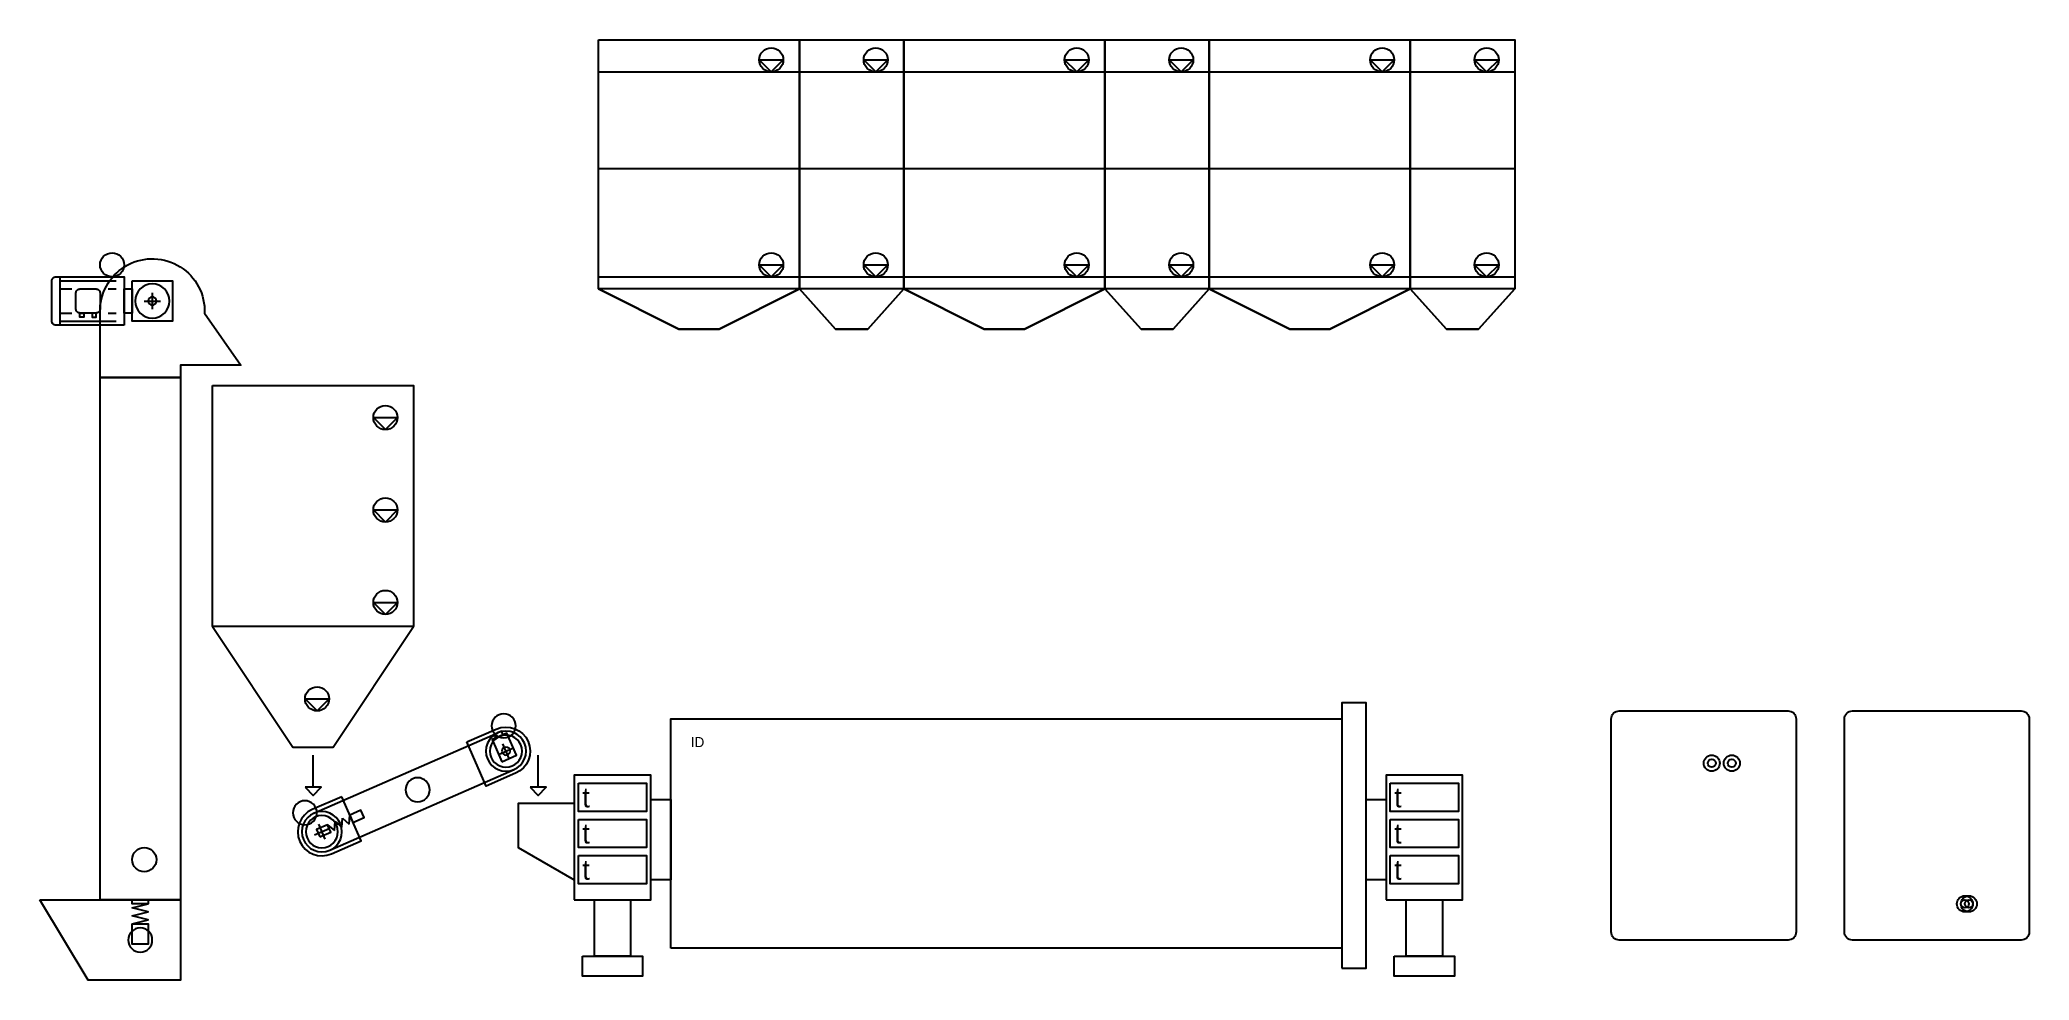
# Model space of a CAD drawing. Extents: x 32 to 527, y 26 to 260.
import ezdxf

# ---------------------------------------------------------------- set-up
doc = ezdxf.new("R2010")
doc.units = 0
doc.layers.add('СХЕМА', color=7, linetype='CONTINUOUS')
doc.styles.get("Standard").update_dxf_attribs({"font": 'txt', "height": 5})

# ---------------------------------------------------------------- blocks, each defined once
blk = doc.blocks.new('TEMPERATURE_SENSOR')
at = {"layer": 'СХЕМА', "ltscale": 100}
blk.add_lwpolyline([(0, 7), (17, 7), (17, 0), (0, 0)], close=True, dxfattribs=at)
blk.add_text('t', height=5, dxfattribs=at).set_placement((1, 1))
blk = doc.blocks.new('BEARING')
at = {"layer": 'СХЕМА', "ltscale": 100}
blk.add_lwpolyline([(0, -15), (19, -15), (19, 16), (0, 16)], close=True, dxfattribs=at)
for p in [(1, 7), (1, -2), (1, -11)]:
    blk.add_blockref('TEMPERATURE_SENSOR', p, dxfattribs=at)
at = {"layer": 'СХЕМА', "ltscale": 100, "flags": 5}
blk.add_attdef('ID', (13, 12), '', height=2.5, dxfattribs=at)
blk = doc.blocks.new('CONVEYOR_MOTOR_DRUM')
at = {"layer": 'СХЕМА'}
for p, q in [((2, 0), (-2, 0)), ((0, -2), (0, 2))]:
    blk.add_line(p, q, dxfattribs=at)
for points in [[(1, 4), (-1, 4), (-1, 5), (1, 5)], [(2, -2), (-2, -2), (-2, 4), (2, 4)]]:
    blk.add_lwpolyline(points, close=True, dxfattribs=at)
for radius in [5, 4, 1]:
    blk.add_circle((0, 0), radius, dxfattribs=at)
blk = doc.blocks.new('CONVEYOR_TENSION_DRUM')
at = {"layer": 'СХЕМА'}
for p, q in [((-7, -1), (-8, 1)), ((-6, 1), (-7, -1)), ((-5, -1), (-6, 1)), ((-4, 1), (-5, -1)), ((-3, -1), (-4, 1)), ((-2, 1), (-3, -1)), ((2, 0), (-2, 0)), ((0, -2), (0, 2))]:
    blk.add_line(p, q, dxfattribs=at)
for points in [[(-8, -1), (-11, -1), (-11, 1), (-8, 1)], [(1, -1), (-2, -1), (-2, 1), (1, 1)]]:
    blk.add_lwpolyline(points, close=True, dxfattribs=at)
blk.add_circle((0, 0), 5, dxfattribs=at)
at = {"layer": 'СХЕМА', "ltscale": 100}
blk.add_circle((0, 0), 4, dxfattribs=at)
blk = doc.blocks.new('TAPE_BREAK_SENSOR')
at = {"layer": 'СХЕМА', "ltscale": 100}
blk.add_lwpolyline([(8, 6), (0, 6, 1), (0, -6), (8, -6)], format="xyb", close=True, dxfattribs=at)
at = {"layer": 'СХЕМА', "ltscale": 100, "flags": 5}
blk.add_attdef('ID', (-1, 2), '', height=2.5, dxfattribs=at)
blk = doc.blocks.new('ES')
at = {"layer": 'СХЕМА', "ltscale": 100}
blk.add_circle((0, 0), 3, dxfattribs=at)
at = {"layer": 'СХЕМА', "ltscale": 100, "flags": 5}
blk.add_attdef('ID', (-2, -1), '', height=2.5, dxfattribs=at)
blk = doc.blocks.new('CONVEYOR')
at = {"layer": 'СХЕМА'}
for p, q in [((50, 5), (0, 5)), ((50, -5), (0, -5))]:
    blk.add_line(p, q, dxfattribs=at)
at = {"layer": 'СХЕМА', "ltscale": 100}
for name, p in [('TAPE_BREAK_SENSOR', (0, 0)), ('ES', (-2, 6)), ('CONVEYOR_MOTOR_DRUM', (0, 0)), ('CONVEYOR_TENSION_DRUM', (50, 0)), ('ES', (52, 6)), ('ES', (24, 0))]:
    blk.add_blockref(name, p, dxfattribs=at)
at = {"layer": 'СХЕМА', "ltscale": 100, "xscale": -1}
blk.add_blockref('TAPE_BREAK_SENSOR', (50, 0), dxfattribs=at)
at = {"layer": 'СХЕМА', "ltscale": 100, "flags": 5}
blk.add_attdef('ID', (13, 1), '', height=2.5, dxfattribs=at)
blk = doc.blocks.new('LEVEL_SENSOR')
at = {"layer": 'СХЕМА', "ltscale": 100}
blk.add_lwpolyline([(0, 0), (-3, 3), (3, 3), (0, 0)], dxfattribs=at)
blk.add_circle((0, 3), 3, dxfattribs=at)
at = {"layer": 'СХЕМА', "ltscale": 100, "flags": 5}
blk.add_attdef('ID', (4, 2), '', height=2.5, dxfattribs=at)
blk = doc.blocks.new('BUNKER_1_4')
at = {"layer": 'СХЕМА'}
blk.add_lwpolyline([(-25, 90), (25, 90), (25, 30), (-25, 30)], close=True, dxfattribs=at)
blk.add_lwpolyline([(-25, 30), (-5, 0), (5, 0), (25, 30)], dxfattribs=at)
at = {"layer": 'СХЕМА', "ltscale": 100}
for p in [(18, 79), (18, 56), (18, 33), (1, 9)]:
    blk.add_blockref('LEVEL_SENSOR', p, dxfattribs=at)
at = {"layer": 'СХЕМА', "ltscale": 100, "flags": 5}
blk.add_attdef('ID', (-21, 84), '', height=2.5, dxfattribs=at)
blk = doc.blocks.new('BUNKER_GRAINER_BACK_LOW')
at = {"layer": 'СХЕМА', "ltscale": 100}
blk.add_lwpolyline([(-4, 0), (-13, 10), (-13, 13), (13, 13), (13, 10), (4, 0)], close=True, dxfattribs=at)
blk = doc.blocks.new('BUNKER_GRAINER_BACK_MIDDLE')
at = {"layer": 'СХЕМА', "ltscale": 100}
blk.add_lwpolyline([(-4, 0), (-13, 10), (-13, 40), (13, 40), (13, 10), (4, 0)], close=True, dxfattribs=at)
blk = doc.blocks.new('BUNKER_GRAINER_BACK_HI')
at = {"layer": 'СХЕМА', "ltscale": 100}
blk.add_lwpolyline([(-4, 0), (-13, 10), (-13, 64), (13, 64), (13, 10), (4, 0)], close=True, dxfattribs=at)
blk = doc.blocks.new('BUNKER_GRAINER_BACK')
at = {"layer": 'СХЕМА'}
blk.add_lwpolyline([(-13, 72), (13, 72), (13, 10), (-13, 10)], close=True, dxfattribs=at)
blk.add_lwpolyline([(-13, 10), (-4, 0), (4, 0), (13, 10)], dxfattribs=at)
at = {"layer": 'СХЕМА', "ltscale": 100}
for name, p in [('LEVEL_SENSOR', (6, 64)), ('BUNKER_GRAINER_BACK_HI', (0, 0)), ('BUNKER_GRAINER_BACK_MIDDLE', (0, 0)), ('LEVEL_SENSOR', (6, 13)), ('BUNKER_GRAINER_BACK_LOW', (0, 0))]:
    blk.add_blockref(name, p, dxfattribs=at)
at = {"layer": 'СХЕМА', "ltscale": 100, "flags": 5}
blk.add_attdef('ID', (-9, 64), '', height=2.5, dxfattribs=at)
blk = doc.blocks.new('BUNKER_GRAINER_MILL_HI')
at = {"layer": 'СХЕМА', "ltscale": 100}
blk.add_lwpolyline([(-5, 0), (-25, 10), (-25, 64), (25, 64), (25, 10), (5, 0)], close=True, dxfattribs=at)
blk = doc.blocks.new('BUNKER_GRAINER_MILL_LOW')
at = {"layer": 'СХЕМА', "ltscale": 100}
blk.add_lwpolyline([(-5, 0), (-25, 10), (-25, 13), (25, 13), (25, 10), (5, 0)], close=True, dxfattribs=at)
blk = doc.blocks.new('BUNKER_GRAINER_MILL_MIDDLE')
at = {"layer": 'СХЕМА', "ltscale": 100}
blk.add_lwpolyline([(-5, 0), (-25, 10), (-25, 40), (25, 40), (25, 10), (5, 0)], close=True, dxfattribs=at)
blk = doc.blocks.new('BUNKER_GRAINER_MILL')
at = {"layer": 'СХЕМА'}
blk.add_lwpolyline([(-25, 72), (25, 72), (25, 10), (-25, 10)], close=True, dxfattribs=at)
blk.add_lwpolyline([(-25, 10), (-5, 0), (5, 0), (25, 10)], dxfattribs=at)
at = {"layer": 'СХЕМА', "ltscale": 100}
for name, p in [('LEVEL_SENSOR', (18, 64)), ('BUNKER_GRAINER_MILL_HI', (0, 0)), ('BUNKER_GRAINER_MILL_MIDDLE', (0, 0)), ('LEVEL_SENSOR', (18, 13)), ('BUNKER_GRAINER_MILL_LOW', (0, 0))]:
    blk.add_blockref(name, p, dxfattribs=at)
at = {"layer": 'СХЕМА', "ltscale": 100, "flags": 5}
blk.add_attdef('ID', (-9, 63), '', height=2.5, dxfattribs=at)
blk = doc.blocks.new('DRIVER_ANGLE_REDUCER_SHAPE')
at = {"layer": 'СХЕМА'}
for p, q in [((23, 5), (9, 5)), ((23, 6), (23, -6)), ((2, 0), (-2, 0)), ((0, 2), (0, -2)), ((11, 3), (9, 3)), ((23, 3), (20, 3)), ((11, -3), (9, -3)), ((23, -3), (20, -3)), ((23, -5), (9, -5))]:
    blk.add_line(p, q, dxfattribs=at)
for points in [[(5, 5), (-5, 5), (-5, -5), (5, -5)], [(7, 3), (5, 3), (5, -3), (7, -3)], [(14, -3), (15, -3), (15, -4), (14, -4)], [(18, -3), (17, -3), (17, -4), (18, -4)]]:
    blk.add_lwpolyline(points, close=True, dxfattribs=at)
for points in [[(7, -6), (24, -6, 0.414214), (25, -5), (25, 5, 0.414214), (24, 6), (7, 6)], [(18, -3, 0.414214), (19, -2), (19, 2, 0.414214), (18, 3), (14, 3, 0.414214), (13, 2), (13, -2, 0.414214), (14, -3)]]:
    blk.add_lwpolyline(points, format="xyb", close=True, dxfattribs=at)
for radius in [4.24, 1]:
    blk.add_circle((0, 0), radius, dxfattribs=at)
blk = doc.blocks.new('CHAIN_BREAK_SENSOR')
at = {"layer": 'СХЕМА'}
for points in [[(2, 10), (-2, 10), (-2, 9), (2, 9)], [(2, 4), (-2, 4), (-2, -1), (2, -1)]]:
    blk.add_lwpolyline(points, close=True, dxfattribs=at)
blk.add_lwpolyline([(2, 4), (-2, 5), (2, 6), (-2, 7), (2, 8), (-2, 9)], dxfattribs=at)
blk.add_circle((0, 0), 3, dxfattribs=at)
blk = doc.blocks.new('ELEVATOR_INPUT_TRAY')
at = {"layer": 'СХЕМА'}
blk.add_lwpolyline([(35, 20), (0, 20), (0, 0), (23, 0)], close=True, dxfattribs=at)
blk = doc.blocks.new('ELEVATOR')
at = {"layer": 'СХЕМА'}
blk.add_lwpolyline([(-20, 150), (-20, 167, -1), (6, 166), (15, 153), (0, 153), (0, 150)], format="xyb", close=True, dxfattribs=at)
blk.add_lwpolyline([(-20, 150), (0, 150), (0, 20), (-20, 20)], close=True, dxfattribs=at)
at = {"layer": 'СХЕМА', "ltscale": 100}
for p in [(-17, 178), (-9, 30)]:
    blk.add_blockref('ES', p, dxfattribs=at)
at = {"layer": 'СХЕМА', "ltscale": 100, "xscale": -1}
for name, p in [('DRIVER_ANGLE_REDUCER_SHAPE', (-7, 169)), ('ELEVATOR_INPUT_TRAY', (0, 0)), ('CHAIN_BREAK_SENSOR', (-10, 10))]:
    blk.add_blockref(name, p, dxfattribs=at)
at = {"layer": 'СХЕМА', "ltscale": 100, "text_generation_flag": 4, "flags": 5}
blk.add_attdef('ID', (-8.666667, 140), '', height=2.5, rotation=180, dxfattribs=at)
blk = doc.blocks.new('LAMP_GREEN')
at = {"layer": 'СХЕМА', "color": 3, "ltscale": 100}
blk.add_circle((0, 0), 2, dxfattribs=at)
at = {"layer": 'СХЕМА', "ltscale": 100}
blk.add_circle((0, 0), 1, dxfattribs=at)
at = {"layer": 'СХЕМА', "ltscale": 100, "flags": 5}
blk.add_attdef('ID', (-1, -1), '', height=2.5, dxfattribs=at)
blk = doc.blocks.new('LAMP_RED')
at = {"layer": 'СХЕМА', "color": 1, "ltscale": 100}
blk.add_circle((0, 0), 2, dxfattribs=at)
at = {"layer": 'СХЕМА', "ltscale": 100}
blk.add_circle((0, 0), 1, dxfattribs=at)
at = {"layer": 'СХЕМА', "ltscale": 100, "flags": 5}
blk.add_attdef('ID', (-1, -1), '', height=2.5, dxfattribs=at)
blk = doc.blocks.new('LAMP_ORANGE')
at = {"layer": 'СХЕМА', "color": 2, "ltscale": 100}
blk.add_circle((0, 0), 2, dxfattribs=at)
at = {"layer": 'СХЕМА', "ltscale": 100}
blk.add_circle((0, 0), 1, dxfattribs=at)
at = {"layer": 'СХЕМА', "ltscale": 100, "flags": 5}
blk.add_attdef('ID', (-1, -1), '', height=2.5, dxfattribs=at)

msp = doc.modelspace()

# ---------------------------------------------------------------- linework, layer by layer
at = {"layer": 'СХЕМА'}
for p, q in [((100, 74), (100, 82)), ((156, 74), (156, 82))]:
    msp.add_line(p, q, dxfattribs=at)
at = {"layer": 'СХЕМА', "ltscale": 100}
for points in [[(356, 29), (362, 29), (362, 95), (356, 95)], [(170, 46), (179, 46), (179, 32), (170, 32)], [(372, 46), (381, 46), (381, 32), (372, 32)]]:
    msp.add_lwpolyline(points, close=True, dxfattribs=at)
at = {"layer": 'СХЕМА'}
for points in [[(189, 34), (189, 91), (356, 91), (356, 34), (189, 34)], [(98, 74), (100, 72), (102, 74)], [(154, 74), (156, 72), (158, 74)], [(184, 71), (189, 71), (189, 51), (184, 51)], [(362, 71), (367, 71), (367, 51), (362, 51)], [(167, 32), (182, 32), (182, 27), (167, 27)], [(369, 32), (384, 32), (384, 27), (369, 27)]]:
    msp.add_lwpolyline(points, close=True, dxfattribs=at)
at = {"layer": 'СХЕМА', "ltscale": 100}
for points in [[(425, 36, -0.414214), (423, 38), (423, 91, -0.414214), (425, 93), (467, 93, -0.414214), (469, 91), (469, 38, -0.414214), (467, 36)], [(483, 36, -0.414214), (481, 38), (481, 91, -0.414214), (483, 93), (525, 93, -0.414214), (527, 91), (527, 38, -0.414214), (525, 36)]]:
    msp.add_lwpolyline(points, format="xyb", close=True, dxfattribs=at)
msp.add_lwpolyline([(165, 70), (151, 70), (151, 59), (165, 51)], dxfattribs=at)

# ---------------------------------------------------------------- block references
for name, p in [('BUNKER_GRAINER_MILL', (196, 188)), ('BUNKER_GRAINER_BACK', (234, 188)), ('BUNKER_GRAINER_MILL', (272, 188)), ('BUNKER_GRAINER_BACK', (310, 188)), ('BUNKER_GRAINER_MILL', (348, 188)), ('BUNKER_GRAINER_BACK', (386, 188)), ('ELEVATOR', (67, 26)), ('BUNKER_1_4', (100, 84)), ('LAMP_GREEN', (448, 80)), ('LAMP_ORANGE', (453, 80)), ('BEARING', (165, 61)), ('BEARING', (367, 61)), ('LAMP_GREEN', (511, 45)), ('LAMP_RED', (512, 45))]:
    msp.add_blockref(name, p, dxfattribs=at)
at = {"layer": 'СХЕМА', "ltscale": 100, "xscale": -1, "rotation": 23.629378}
msp.add_blockref('CONVEYOR', (148, 83), dxfattribs=at)

# ---------------------------------------------------------------- texts
at = {"layer": 'СХЕМА', "ltscale": 100, "flags": 4}
msp.add_attdef('ID', (194, 84), '', height=2.5, dxfattribs=at)

doc.saveas('drawing.dxf')
